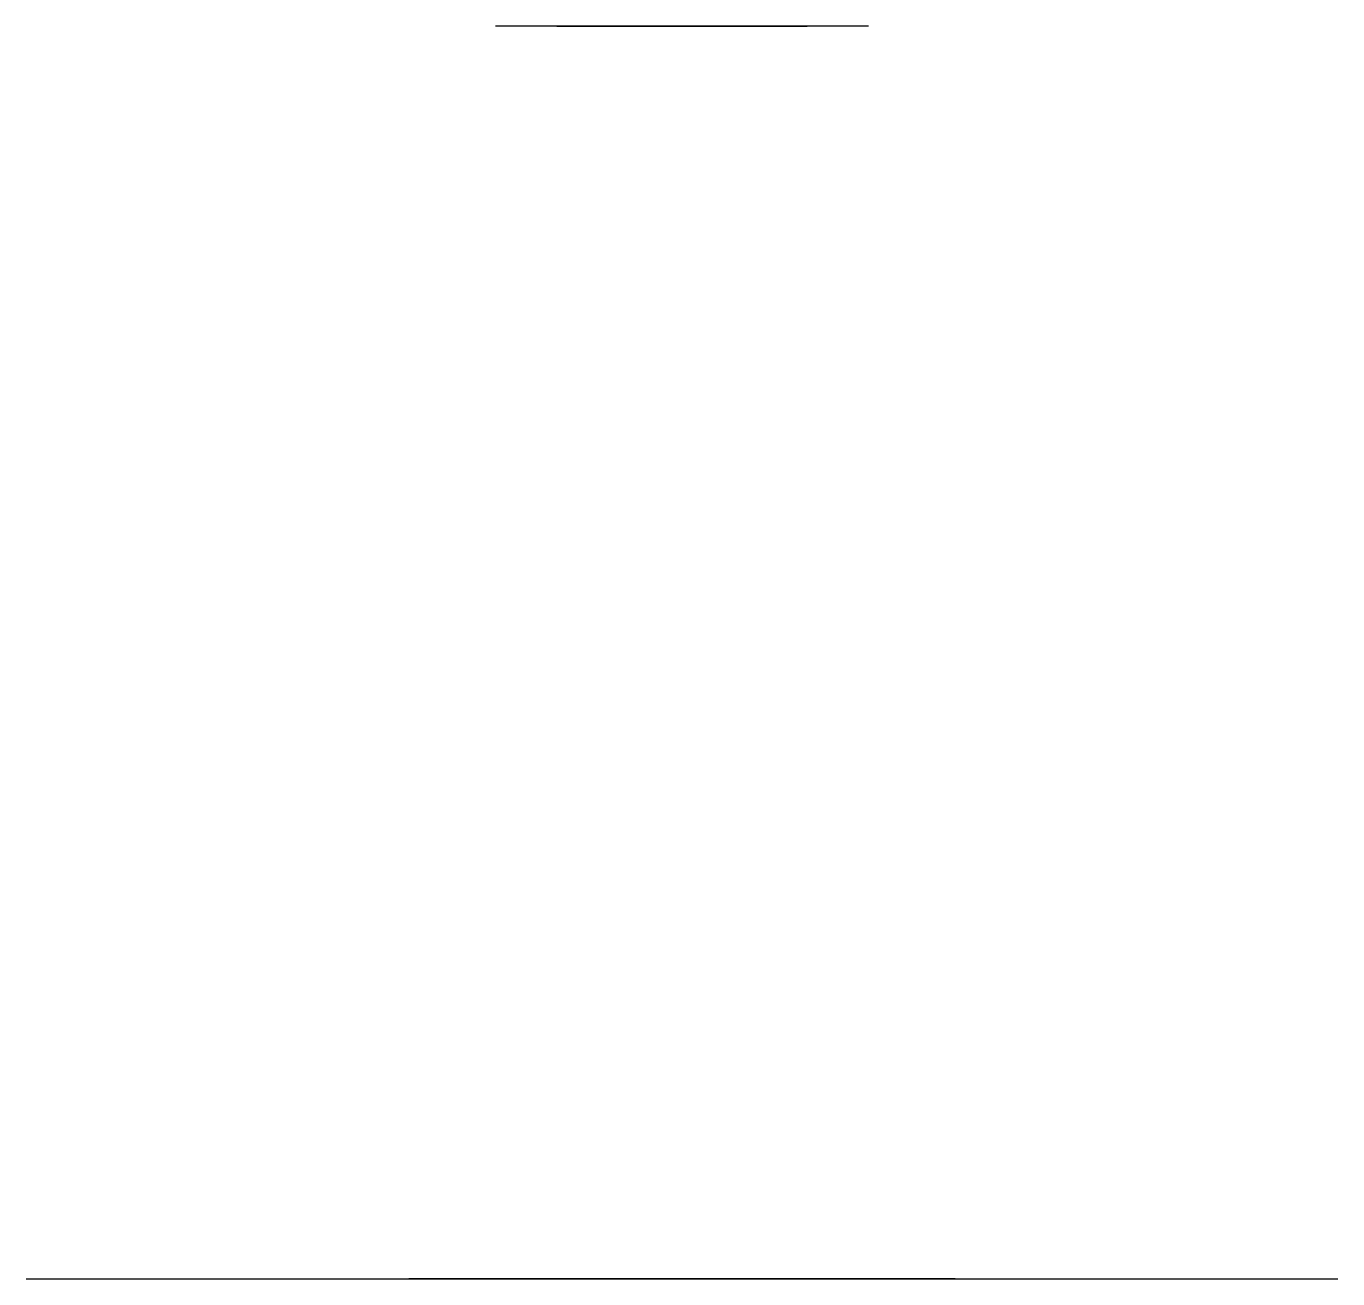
# Model space of a CAD drawing. Header units: inches. Extents: x 275.8 to 333.4, y 312.2 to 367.2.
import ezdxf

# ---------------------------------------------------------------- set-up
doc = ezdxf.new("R2010")
doc.units = ezdxf.units.IN
doc.header["$MEASUREMENT"] = 0

msp = doc.modelspace()

# ---------------------------------------------------------------- linework, layer by layer
at = {"extrusion": (-0.649721, -0.760173, 0)}
msp.add_line((312.817, 367.175, 71.307), (296.437, 367.175, 91.141), dxfattribs=at)
at = {"extrusion": (0, -1, 0)}
msp.add_line((275.827, 312.175, 23.582), (333.427, 312.175, 66.248), dxfattribs=at)
for centre, radius in [((304.627, 81.224, -367.175), 5.5), ((304.627, 44.915, -312.175), 12)]:
    msp.add_circle(centre, radius, dxfattribs=at)

doc.saveas('drawing.dxf')
